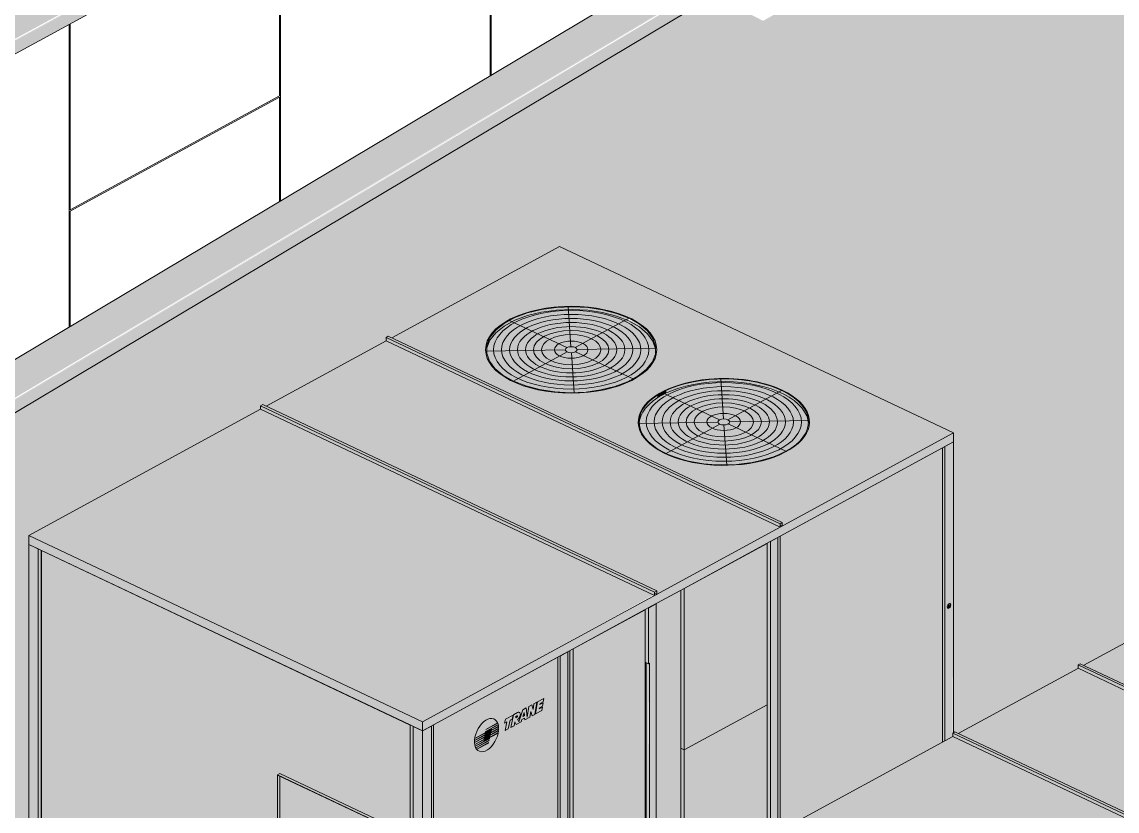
# Model space of a CAD drawing. Header units: inches. Extents: x 27328 to 120839, y -4075 to 4147.
# Drawn here: x 31546.5 to 31717.7, y 625.5 to 748.8 of the extents above; entities that cross this region are included whole.
import ezdxf

# ---------------------------------------------------------------- set-up
doc = ezdxf.new("R2010")
doc.units = ezdxf.units.IN
doc.header["$MEASUREMENT"] = 0
for name, color, linetype, lineweight in [('A-ROOF', 132, 'Continuous', 9), ('A-WALL-PATT', 111, 'Continuous', 9), ('G-IMPT', 8, 'Continuous', 9), ('M-EQPM', 50, 'Continuous', 9), ('S-BEAM', 12, 'Continuous', 9)]:
    doc.layers.add(name, color=color, linetype=linetype, lineweight=lineweight)

# ---------------------------------------------------------------- blocks, each defined once
blk = doc.blocks.new('Trane - Packaged Voyager Rooftop System 12_5-25 Ton Gas-Electric Packaged Unit TAG_YHD300_ 1008114931 - PL_AY4V000072-0a482d62-fa2d-4e4c-a01b-d2dd38fd3219_dwg_Trane-YHD300-691629-Axon - Looking North East')
at = {"layer": 'G-IMPT'}
h = blk.add_hatch(color=256, dxfattribs=at)
h.paths.add_polyline_path([(31609.17, 639.44), (31645.27, 659.26), (31583.85, 688.3), (31547.59, 668.57), (31578.94, 653.74)], flags=0)
h.paths.add_polyline_path([(31645.43, 659.18), (31665.04, 669.85), (31603.46, 698.97), (31584.73, 688.78), (31645.77, 659.9), (31645.43, 659.72)], flags=0)
h.paths.add_polyline_path([(31665.04, 669.85), (31692.14, 684.6), (31630.56, 713.72), (31604.33, 699.44), (31665.38, 670.57), (31665.04, 670.39)], flags=0)
h.paths.add_polyline_path([(31655.67, 679.6), (31651.93, 679.96), (31648.55, 680.84), (31645.8, 682.18), (31644.44, 683.27), (31643.51, 684.47), (31643.05, 685.73), (31643.07, 687.02), (31643.58, 688.29), (31644.56, 689.48), (31645.96, 690.55), (31648.17, 691.64), (31651.49, 692.59), (31655.2, 693.02), (31658.99, 692.89), (31662.56, 692.22), (31665.61, 691.07), (31667.23, 690.08), (31668.44, 688.94), (31669.21, 687.72), (31669.5, 686.44), (31669.3, 685.15), (31668.62, 683.91), (31667.49, 682.75), (31665.38, 681.45), (31664.04, 680.88), (31660.67, 679.98), (31656.94, 679.6)], flags=0)
h.paths.add_polyline_path([(31632.24, 690.88), (31629.81, 691.01), (31627.46, 691.36), (31625.29, 691.93), (31623.35, 692.68), (31621.72, 693.61), (31620.46, 694.67), (31619.6, 695.83), (31619.18, 697.06), (31619.21, 698.3), (31619.83, 699.7), (31620.59, 700.66), (31621.9, 701.71), (31623.57, 702.62), (31625.54, 703.36), (31627.74, 703.9), (31630.1, 704.22), (31632.53, 704.32), (31634.97, 704.19), (31637.31, 703.84), (31639.49, 703.28), (31641.42, 702.52), (31643.05, 701.59), (31644.4, 700.42), (31645.27, 699.07), (31645.59, 698.15), (31645.57, 696.91), (31645.09, 695.69), (31644.18, 694.54), (31642.87, 693.49), (31641.2, 692.58), (31639.24, 691.85), (31637.03, 691.31), (31634.68, 690.98)], flags=0)
for points in [[(31619.21, 697.87), (31620.02, 699.51), (31620.82, 700.42), (31622.69, 701.71), (31624.72, 702.62), (31625.98, 703.03), (31627.74, 703.47), (31631.32, 703.84), (31634.44, 703.79), (31634.97, 703.76), (31637.83, 703.28), (31640.87, 702.3), (31641.42, 702.3), (31641.42, 702.52), (31639.2, 703.35), (31636.98, 703.89), (31634.44, 704.22), (31630.56, 704.24), (31628.04, 703.94), (31627.31, 703.79), (31624.05, 702.8), (31622.78, 702.19), (31621.21, 701.16), (31620.15, 700.1), (31619.41, 698.81), (31619.21, 698.3)], [(31632.24, 690.88), (31635.61, 691.11), (31637.25, 691.36), (31640.46, 692.3), (31642.25, 693.15), (31643.05, 693.63), (31644.76, 695.28), (31645.27, 696.16), (31645.57, 696.91), (31645.42, 698.22), (31644.75, 699.51), (31643.8, 700.53), (31642.29, 701.59), (31640.32, 702.52), (31637.83, 703.28), (31637.31, 703.41), (31633.48, 703.84), (31630.56, 703.81), (31630.1, 703.79), (31625.98, 703.03), (31624.72, 702.62), (31622.69, 701.71), (31621.13, 700.66), (31620.02, 699.51), (31619.41, 698.38), (31619.21, 697.87), (31619.38, 696.49), (31619.68, 695.72), (31620.89, 694.31), (31621.72, 693.61), (31623.35, 692.68), (31626.46, 691.62), (31629.26, 691.09), (31630.56, 690.97)], [(31645.17, 698.94), (31645.07, 699.51), (31644.31, 700.53), (31643.05, 701.59), (31641.57, 702.19), (31644.31, 700.1), (31645.09, 699.05)], [(31665.04, 670.39), (31665.38, 670.57), (31603.8, 699.7), (31603.46, 699.51), (31650.71, 677.16)], [(31665.04, 669.85), (31665.04, 670.39), (31603.46, 699.51), (31603.46, 698.97), (31664.49, 670.11)], [(31655.67, 679.6), (31659.45, 679.79), (31662.98, 680.52), (31665.94, 681.73), (31668, 683.22), (31668.88, 684.31), (31669.3, 685.15), (31669.41, 686.38), (31668.88, 687.81), (31667.89, 689.03), (31666.39, 690.16), (31664.67, 691.07), (31661.26, 692.07), (31658.22, 692.5), (31655.2, 692.58), (31651.49, 692.16), (31648.17, 691.21), (31645.93, 690.03), (31644.43, 688.89), (31643.22, 687.07), (31643.07, 686.38), (31643.22, 685.09), (31643.92, 683.85), (31645.27, 682.56), (31646.71, 681.65), (31649.32, 680.59), (31651.93, 679.96), (31655.61, 679.6)], [(31645.96, 690.12), (31647.2, 690.9), (31647.11, 691.18), (31645.96, 690.55)], [(31645.43, 659.72), (31645.77, 659.9), (31584.2, 689.03), (31583.85, 688.84), (31645.27, 659.79)], [(31645.43, 659.18), (31645.27, 659.79), (31583.85, 688.84), (31583.85, 688.3), (31645.27, 659.26)], [(31609.17, 638.04), (31692.14, 683.2), (31692.14, 684.6), (31609.17, 639.44), (31609.17, 638.96)], [(31665.06, 622.46), (31690.46, 636.28), (31690.46, 682.26), (31665.06, 668.44), (31665.06, 630.28)], [(31690.46, 636.28), (31690.78, 636.46), (31690.78, 682.46), (31690.46, 682.22), (31690.46, 640.76)], [(31609.17, 638.04), (31609.17, 639.44), (31547.59, 668.57), (31547.59, 667.17), (31608.88, 638.18)], [(31663.53, 621.63), (31664.72, 622.27), (31664.72, 668.25), (31663.53, 667.6), (31663.53, 630.28)], [(31664.72, 622.27), (31665.06, 622.46), (31665.04, 668.45), (31664.72, 668.25), (31664.72, 628.29)], [(31549.05, 615.2), (31549.05, 666.47), (31547.59, 667.17), (31547.59, 615.89)], [(31549.05, 615.2), (31549.56, 615.48), (31549.5, 666.26), (31549.05, 666.47), (31549.05, 615.89)], [(31650.06, 635.07), (31663.02, 642.12), (31663.02, 667.32), (31650.06, 660.27), (31650.06, 640.76)], [(31663.02, 621.35), (31663.53, 621.63), (31663.45, 667.58), (31663.02, 667.32), (31663.02, 628.25)], [(31650.06, 635.07), (31650.04, 660.28), (31649.51, 660), (31649.51, 635.33)], [(31644.65, 605.41), (31645.67, 605.96), (31645.67, 657.88), (31644.48, 657.23), (31644.65, 606.92)], [(31691.29, 657.19), (31691.56, 657.34), (31691.54, 657.94), (31691.27, 657.69), (31691.28, 657.21)], [(31632.71, 598.91), (31643.97, 605.03), (31643.97, 656.96), (31632.71, 650.83), (31632.71, 606.55)], [(31644.48, 648.51), (31644.4, 657.22), (31643.97, 656.96), (31643.97, 648.75), (31644.45, 648.52)], [(31632.71, 598.91), (31632.69, 650.84), (31632.17, 650.56), (31632.17, 599.82), (31632.69, 599.57)], [(31610.89, 587.04), (31630.33, 597.61), (31630.33, 649.53), (31610.89, 638.96), (31610.89, 607.39)], [(31630.67, 597.8), (31630.65, 649.73), (31630.33, 649.53), (31630.33, 598.61), (31630.65, 598.46)], [(31630.67, 597.8), (31631.86, 598.45), (31631.86, 650.37), (31630.67, 649.72), (31630.67, 603.08)], [(31644.65, 605.41), (31644.48, 648.51), (31644.1, 648.51), (31644.1, 606.31), (31644.62, 606.06)], [(31650.06, 613.2), (31655.77, 616.48), (31655.77, 617.4), (31663.02, 621.35), (31663.02, 642.12), (31650.06, 635.07), (31650.06, 614.89)], [(31607.22, 638.94), (31607.24, 638.95), (31606.16, 639.44)], [(31607.22, 587.02), (31607.24, 587.68), (31607.7, 587.93), (31607.7, 638.73), (31607.22, 638.94), (31607.22, 587.65)], [(31609.17, 586.77), (31609.17, 638.04), (31607.7, 638.73), (31607.7, 587.46)], [(31609.17, 586.77), (31610.53, 587.51), (31610.53, 638.78), (31609.17, 638.04), (31609.17, 607.39)], [(31610.89, 587.04), (31610.87, 638.97), (31610.53, 638.78), (31610.53, 587.86), (31610.87, 587.65)], [(31650.06, 613.2), (31650.04, 635.08), (31649.51, 635.33), (31649.51, 613.46), (31650.04, 613.21)], [(31604.4, 622.68), (31604.76, 622.88), (31586.84, 631.35), (31586.48, 631.16)], [(31586.5, 620.91), (31586.84, 621.1), (31586.84, 630.96), (31586.5, 631.12), (31586.5, 621.1)], [(31604.37, 612.81), (31604.34, 622.68), (31586.84, 630.96), (31586.84, 621.1), (31604.08, 612.95)]]:
    blk.add_hatch(color=256, dxfattribs=at).paths.add_polyline_path(points, flags=0)
h = blk.add_hatch(color=256, dxfattribs=at)
h.paths.add_polyline_path([(31643.06, 685.71), (31643.27, 687.23), (31644.08, 688.46), (31644.01, 688.46), (31643.92, 688.76), (31643.18, 687.36), (31643, 686.36), (31643.05, 685.73)], flags=0)
h.paths.add_polyline_path([(31669.48, 686.09), (31669.35, 687.28), (31668.76, 688.51), (31668.44, 688.94), (31668.44, 688.51), (31669.3, 686.88), (31669.46, 686.17)], flags=0)
h.paths.add_polyline_path([(31645.58, 697.74), (31645.57, 698.23), (31645.57, 697.79)], flags=0)
h = blk.add_hatch(color=256, dxfattribs=at)
h.paths.add_polyline_path([(31644.01, 688.46), (31645.27, 689.64), (31645.96, 690.12), (31645.96, 690.55), (31644.15, 689.05), (31644.01, 688.89)], flags=0)
h.paths.add_polyline_path([(31668.44, 688.51), (31668.44, 688.94), (31667.1, 690.16), (31665.04, 691.34), (31662.81, 692.15), (31660.22, 692.73), (31656.47, 693.04), (31652.69, 692.79), (31649.21, 692.01), (31647.2, 691.2), (31647.2, 690.79), (31649.43, 691.64), (31652.69, 692.36), (31656.47, 692.61), (31660.22, 692.3), (31663.65, 691.46), (31666.47, 690.16), (31668.11, 688.87)], flags=0)
h = blk.add_hatch(color=256, dxfattribs=at)
h.paths.add_polyline_path([(31690.78, 636.46), (31692.03, 637.14), (31692.14, 683.2), (31690.78, 682.46), (31690.78, 640.76)], flags=0)
h.paths.add_polyline_path([(31691.31, 657.16), (31691.16, 657.4), (31691.31, 657.81), (31691.61, 657.97), (31691.76, 657.73), (31691.61, 657.32)], flags=0)
h = blk.add_hatch(color=256, dxfattribs=at)
h.paths.add_polyline_path([(31607.22, 587.02), (31607.22, 638.94), (31549.57, 666.2), (31549.57, 614.28), (31578.94, 600.39)], flags=0)
h.paths.add_polyline_path([(31604.4, 612.42), (31586.48, 620.91), (31586.5, 631.17), (31586.94, 631.31), (31604.76, 622.88), (31604.71, 612.59), (31604.47, 612.46)], flags=0)
h = blk.add_hatch(color=256, dxfattribs=at)
h.paths.add_polyline_path([(31631.86, 599.68), (31632.17, 599.84), (31632.17, 650.56), (31631.86, 650.37), (31631.86, 599.96)], flags=0)
h.paths.add_polyline_path([(31643.97, 606.26), (31644.1, 606.34), (31643.97, 606.37)], flags=0)
h.paths.add_polyline_path([(31645.67, 607.19), (31649.51, 609.28), (31649.51, 660), (31645.67, 657.88), (31645.67, 607.39)], flags=0)
h.paths.add_polyline_path([(31650.04, 609.57), (31650.06, 609.58), (31650.06, 613.2)], flags=0)
h = blk.add_hatch(color=256, dxfattribs=at)
h.paths.add_polyline_path([(31604.4, 612.42), (31604.4, 622.68), (31586.48, 631.16), (31586.48, 620.9)], flags=0)
h.paths.add_polyline_path([(31604.37, 612.46), (31586.5, 620.91), (31586.5, 631.12), (31604.37, 622.67)], flags=0)
for p, q in [((31604.33, 699.44), (31630.56, 713.72)), ((31630.56, 713.72), (31692.14, 684.6)), ((31631.92, 704.38), (31632.35, 698.07)), ((31631.71, 697.92), (31622.6, 702.23)), ((31641.51, 702.56), (31633.02, 697.94)), ((31584.73, 688.78), (31603.46, 698.97)), ((31603.46, 699.51), (31603.8, 699.7)), ((31603.46, 698.97), (31603.46, 699.51)), ((31603.46, 699.51), (31665.04, 670.39)), ((31665.04, 669.85), (31603.46, 698.97)), ((31603.8, 699.7), (31665.38, 670.57)), ((31631.46, 697.58), (31619.02, 697.36)), ((31642.17, 692.97), (31633.06, 697.28)), ((31645.75, 697.84), (31633.31, 697.62)), ((31655.78, 693.1), (31656.22, 686.78)), ((31647.2, 691.23), (31645.96, 690.55)), ((31645.96, 690.12), (31647.2, 690.79)), ((31645.96, 690.55), (31645.96, 690.12)), ((31655.57, 686.63), (31646.47, 690.94)), ((31647.2, 690.79), (31647.2, 691.23)), ((31665.37, 691.28), (31656.88, 686.66)), ((31547.59, 668.57), (31583.85, 688.3)), ((31584.2, 689.03), (31583.85, 688.84)), ((31645.43, 659.72), (31583.85, 688.84)), ((31583.85, 688.84), (31583.85, 688.3)), ((31645.43, 659.18), (31583.85, 688.3)), ((31645.77, 659.9), (31584.2, 689.03)), ((31669.62, 686.55), (31657.17, 686.33)), ((31655.33, 686.3), (31642.88, 686.08)), ((31666.03, 681.69), (31656.93, 685.99)), ((31609.17, 639.44), (31692.14, 684.6)), ((31692.14, 683.2), (31665.04, 668.45)), ((31692.14, 683.2), (31690.78, 682.46)), ((31692.14, 684.6), (31692.14, 683.2)), ((31692.14, 683.2), (31692.14, 637.74)), ((31665.06, 668.44), (31690.46, 682.26)), ((31690.46, 636.28), (31690.46, 682.26)), ((31690.78, 682.46), (31690.78, 636.46)), ((31665.04, 670.39), (31665.38, 670.57)), ((31665.04, 669.85), (31665.04, 670.39)), ((31665.04, 670.19), (31665.38, 670.03)), ((31665.38, 670.03), (31665.04, 669.85)), ((31665.38, 670.57), (31665.38, 670.03)), ((31547.59, 667.17), (31547.59, 668.57)), ((31609.17, 639.44), (31547.59, 668.57)), ((31665.04, 668.45), (31663.5, 667.61)), ((31663.53, 667.6), (31664.72, 668.25)), ((31664.72, 622.27), (31664.72, 668.25)), ((31665.06, 622.46), (31665.06, 668.44)), ((31547.59, 667.17), (31607.24, 638.95)), ((31549.05, 666.47), (31547.59, 667.17)), ((31547.59, 667.17), (31547.59, 615.89)), ((31549.05, 666.47), (31549.05, 615.2)), ((31549.56, 666.23), (31549.56, 615.48)), ((31549.57, 666.2), (31607.22, 638.94)), ((31549.57, 614.28), (31549.57, 666.2)), ((31663.5, 667.61), (31650.04, 660.28)), ((31650.06, 660.27), (31663.02, 667.32)), ((31663.02, 642.12), (31663.02, 667.32)), ((31663.53, 621.63), (31663.53, 667.6)), ((31650.04, 660.28), (31644.45, 657.24)), ((31645.77, 659.9), (31645.43, 659.72)), ((31645.43, 659.72), (31645.43, 659.18)), ((31645.43, 659.53), (31645.77, 659.36)), ((31645.43, 659.18), (31645.77, 659.36)), ((31645.77, 659.36), (31645.77, 659.9)), ((31649.51, 660), (31649.51, 635.33)), ((31650.06, 660.27), (31650.06, 635.07)), ((31644.48, 657.23), (31645.67, 657.88)), ((31645.67, 605.96), (31645.67, 657.88)), ((31691.61, 657.98), (31691.71, 657.75)), ((31644.45, 657.24), (31632.69, 650.84)), ((31632.71, 650.83), (31643.97, 656.96)), ((31643.97, 605.03), (31643.97, 656.96)), ((31644.48, 648.51), (31644.48, 657.23)), ((31632.69, 650.84), (31630.65, 649.73)), ((31632.71, 598.91), (31632.71, 650.83)), ((31630.65, 649.73), (31610.87, 638.97)), ((31610.89, 638.96), (31630.33, 649.53)), ((31630.33, 597.61), (31630.33, 649.53)), ((31630.67, 649.72), (31631.86, 650.37)), ((31630.67, 597.8), (31630.67, 649.72)), ((31631.86, 598.45), (31631.86, 650.37)), ((31632.17, 599.82), (31632.17, 650.56)), ((31644.48, 648.51), (31643.97, 648.75)), ((31644.1, 606.31), (31644.1, 648.69)), ((31644.65, 648.6), (31644.48, 648.51)), ((31644.65, 605.41), (31644.65, 648.6)), ((31663.02, 642.12), (31650.06, 635.07)), ((31663.02, 642.12), (31650.06, 635.07)), ((31663.02, 621.35), (31663.02, 642.12)), ((31607.22, 638.94), (31607.22, 587.02)), ((31607.24, 638.95), (31609.17, 638.04)), ((31609.17, 638.04), (31607.7, 638.73)), ((31607.7, 638.73), (31607.7, 587.46)), ((31609.17, 638.04), (31609.17, 639.44)), ((31610.87, 638.97), (31609.17, 638.04)), ((31610.53, 638.78), (31609.17, 638.04)), ((31610.53, 638.78), (31610.53, 587.51)), ((31610.89, 587.04), (31610.89, 638.96)), ((31609.17, 638.04), (31609.17, 586.77)), ((31649.51, 635.33), (31650.06, 635.07)), ((31649.51, 635.33), (31649.51, 613.46)), ((31650.06, 635.07), (31649.51, 635.33)), ((31650.06, 635.07), (31650.06, 613.2)), ((31586.84, 631.35), (31586.48, 631.16)), ((31586.48, 631.16), (31604.4, 622.68)), ((31586.48, 620.9), (31586.48, 631.16)), ((31604.37, 622.67), (31586.5, 631.12)), ((31586.5, 631.12), (31586.5, 620.91)), ((31604.76, 622.88), (31586.84, 631.35)), ((31586.84, 630.99), (31586.84, 621.1))]:
    blk.add_line(p, q, dxfattribs=at)
for points in [[(31641.42, 702.52, 0), (31639.49, 703.28, 0), (31637.31, 703.84, 0), (31634.97, 704.19, 0), (31632.53, 704.32, 0), (31630.1, 704.22, 0), (31627.74, 703.9, 0), (31625.54, 703.36, 0), (31623.57, 702.62, 0), (31621.9, 701.71, 0), (31620.59, 700.66, 0), (31619.68, 699.51, 0), (31619.21, 698.3, 0), (31619.18, 697.06, 0), (31619.6, 695.83, 0), (31620.46, 694.67, 0), (31621.72, 693.61, 0), (31623.35, 692.68, 0)], [(31619.21, 697.87, 0), (31619.68, 699.08, 0), (31620.59, 700.23, 0), (31621.9, 701.28, 0), (31623.57, 702.19, 0), (31625.54, 702.92, 0), (31627.74, 703.47, 0), (31630.1, 703.79, 0), (31632.53, 703.89, 0), (31634.97, 703.76, 0), (31637.31, 703.41, 0), (31639.49, 702.85, 0), (31641.42, 702.09, 0)], [(31623.35, 692.68, 0), (31625.29, 691.93, 0), (31627.46, 691.36, 0), (31629.81, 691.01, 0), (31632.24, 690.88, 0), (31634.68, 690.98, 0), (31637.03, 691.31, 0), (31639.24, 691.85, 0), (31641.2, 692.58, 0), (31642.87, 693.49, 0), (31644.18, 694.54, 0), (31645.09, 695.69, 0), (31645.57, 696.91, 0), (31645.59, 698.15, 0), (31645.17, 699.37, 0), (31644.31, 700.53, 0), (31643.05, 701.59, 0), (31641.42, 702.52, 0)], [(31641.42, 702.09, 0), (31643.05, 701.16, 0), (31644.31, 700.1, 0), (31645.17, 698.94, 0), (31645.59, 697.74, 0)], [(31631.76, 697.26, 0), (31623.27, 692.64, 0), (31631.76, 697.26, 0)], [(31632.42, 697.13, 0), (31632.85, 690.82, 0), (31632.42, 697.13, 0)], [(31645.96, 690.55, 0), (31645.21, 690.03, 0), (31644.56, 689.48, 0), (31644.01, 688.89, 0), (31643.58, 688.29, 0), (31643.27, 687.66, 0), (31643.07, 687.02, 0), (31643, 686.38, 0), (31643.05, 685.73, 0), (31643.22, 685.09, 0), (31643.51, 684.47, 0), (31643.92, 683.85, 0), (31644.44, 683.27, 0), (31645.07, 682.71, 0), (31645.8, 682.18, 0), (31646.63, 681.69, 0), (31647.55, 681.24, 0), (31648.55, 680.84, 0), (31649.62, 680.49, 0), (31650.75, 680.2, 0), (31651.93, 679.96, 0), (31653.15, 679.78, 0), (31654.4, 679.66, 0), (31655.67, 679.6, 0), (31656.94, 679.6, 0), (31658.21, 679.67, 0), (31659.45, 679.79, 0), (31660.67, 679.98, 0), (31661.85, 680.22, 0), (31662.98, 680.52, 0), (31664.04, 680.88, 0), (31665.03, 681.28, 0), (31665.94, 681.73, 0), (31666.76, 682.22, 0), (31667.49, 682.75, 0), (31668.11, 683.32, 0), (31668.62, 683.91, 0), (31669.02, 684.52, 0), (31669.3, 685.15, 0), (31669.46, 685.79, 0), (31669.5, 686.44, 0), (31669.41, 687.08, 0), (31669.21, 687.72, 0), (31668.88, 688.34, 0), (31668.44, 688.94, 0), (31667.89, 689.53, 0), (31667.23, 690.08, 0), (31666.47, 690.59, 0), (31665.61, 691.07, 0), (31664.67, 691.5, 0), (31663.65, 691.89, 0), (31662.56, 692.22, 0), (31661.42, 692.5, 0), (31660.22, 692.73, 0), (31658.99, 692.89, 0), (31657.74, 692.99, 0), (31656.47, 693.04, 0), (31655.2, 693.02, 0), (31653.94, 692.93, 0), (31652.69, 692.79, 0), (31651.49, 692.59, 0), (31650.32, 692.33, 0), (31649.21, 692.01, 0), (31648.17, 691.64, 0), (31647.2, 691.23, 0)], [(31669.49, 686.14, 0), (31669.41, 686.65, 0), (31669.21, 687.28, 0), (31668.88, 687.91, 0), (31668.44, 688.51, 0), (31667.89, 689.1, 0), (31667.23, 689.65, 0), (31666.47, 690.16, 0), (31665.61, 690.64, 0), (31664.67, 691.07, 0), (31663.65, 691.46, 0), (31662.56, 691.79, 0), (31661.42, 692.07, 0), (31660.22, 692.3, 0), (31658.99, 692.46, 0), (31657.74, 692.56, 0), (31656.47, 692.61, 0), (31655.2, 692.58, 0), (31653.94, 692.5, 0), (31652.69, 692.36, 0), (31651.49, 692.16, 0), (31650.32, 691.9, 0), (31649.21, 691.58, 0), (31648.17, 691.21, 0), (31647.2, 690.79, 0)], [(31645.96, 690.12, 0), (31645.21, 689.6, 0), (31644.56, 689.05, 0), (31644.01, 688.46, 0), (31643.58, 687.85, 0), (31643.27, 687.23, 0), (31643.07, 686.59, 0), (31643.01, 686.12, 0)], [(31655.62, 685.97, 0), (31647.13, 681.35, 0), (31655.62, 685.97, 0)], [(31656.28, 685.85, 0), (31656.72, 679.53, 0), (31656.28, 685.85, 0)], [(31691.16, 657.4, 0), (31691.31, 657.81, 0), (31691.61, 657.97, 0), (31691.76, 657.73, 0)], [(31691.16, 657.4, 0), (31691.31, 657.16, 0), (31691.61, 657.32, 0), (31691.76, 657.73, 0)], [(31691.71, 657.75, 0), (31691.56, 657.34, 0), (31691.29, 657.18, 0)]]:
    blk.add_polyline3d(points, dxfattribs=at)
for centre, major_axis in [((31632.39, 697.6), (13.38, 0)), ((31632.39, 697.6), (12.13, 0)), ((31632.39, 697.6), (10.88, 0)), ((31632.39, 697.6), (9.63, 0)), ((31632.39, 697.6), (8.38, 0)), ((31632.39, 697.6), (7.13, 0)), ((31632.39, 697.6), (5.88, 0)), ((31632.39, 697.6), (4.63, 0)), ((31632.39, 697.6), (2.63, 0)), ((31632.39, 697.6), (0.925, 0)), ((31656.25, 686.31), (12.13, 0)), ((31656.25, 686.31), (10.88, 0)), ((31656.25, 686.31), (9.63, 0)), ((31656.25, 686.31), (8.38, 0)), ((31656.25, 686.31), (7.13, 0)), ((31656.25, 686.31), (5.88, 0)), ((31656.25, 686.31), (4.63, 0)), ((31656.25, 686.31), (2.63, 0)), ((31656.25, 686.31), (0.925, 0))]:
    blk.add_ellipse(centre, major_axis=major_axis, ratio=0.507323, dxfattribs=at)
for start_param, end_param in [(1.74511, 7.103637), (0.820452, 1.744121)]:
    blk.add_ellipse((31656.25, 686.31), major_axis=(13.38, 0), ratio=0.507323, start_param=start_param, end_param=end_param, dxfattribs=at)
blk = doc.blocks.new('Trane - Packaged Voyager Rooftop System 12_5-25 Ton Gas-Electric Packaged Unit TAG_YHD300_ 1008114931 - PL_AY4V000072-0a482d62-fa2d-4e4c-a01b-d2dd38fd3219_dwg_TRANEBIMLOGO-691630-Axon - Looking North East')
at = {"layer": 'G-IMPT'}
for points in [[(31626.43, 641.38, 0), (31626.24, 642.1, 0), (31625.79, 641.86, 0), (31625.53, 640.17, 0), (31625.38, 641.64, 0), (31624.81, 641.32, 0), (31624.22, 639.43, 0), (31624.02, 639.85, 0)], [(31626.08, 641.03, 0), (31626.28, 640.37, 0), (31626.73, 640.61, 0), (31627.02, 642.53, 0), (31626.57, 642.28, 0), (31626.43, 641.38, 0)], [(31627.52, 642.31, 0), (31628.01, 642.57, 0), (31628.1, 643.11, 0), (31627.11, 642.58, 0), (31626.83, 640.67, 0), (31627.81, 641.2, 0), (31627.89, 641.74, 0), (31627.4, 641.47, 0), (31627.42, 641.63, 0), (31627.91, 641.9, 0), (31627.99, 642.42, 0), (31627.5, 642.15, 0), (31627.52, 642.31, 0)], [(31623.3, 640.5, 0), (31622.11, 639.86, 0), (31621.98, 639.22, 0), (31622.35, 639.42, 0), (31622.07, 638.08, 0), (31622.56, 638.34, 0), (31622.84, 639.68, 0), (31623.17, 639.86, 0), (31623.3, 640.5, 0)], [(31623.99, 640.88, 0), (31623.37, 640.54, 0), (31622.98, 638.57, 0), (31623.47, 638.84, 0), (31623.59, 639.46, 0), (31623.8, 639.02, 0), (31624.57, 639.44, 0), (31624.69, 639.81, 0), (31625.11, 640.04, 0), (31625.15, 639.75, 0), (31625.95, 640.19, 0), (31626.08, 641.03, 0)], [(31623.91, 640.17, 0), (31623.72, 640.07, 0), (31623.76, 640.3, 0), (31623.91, 640.38, 0)], [(31624.83, 640.28, 0), (31625.02, 640.9, 0), (31625.08, 640.42, 0), (31624.83, 640.28, 0)], [(31621.04, 638.66, 0), (31618.9, 637.54, 0), (31621.03, 638.75, 0)], [(31621, 638.95, 0), (31618.97, 637.89, 0), (31620.98, 639.03, 0)], [(31620.92, 639.21, 0), (31619.05, 638.24, 0), (31620.89, 639.28, 0)], [(31619.84, 637.84, 0), (31617.28, 636.51, 0), (31619.87, 637.97, 0), (31619.84, 637.84, 0)], [(31619.77, 637.49, 0), (31617.28, 636.2, 0), (31619.79, 637.62, 0), (31619.77, 637.49, 0)], [(31619.92, 638.19, 0), (31617.32, 636.83, 0), (31619.94, 638.32, 0), (31619.92, 638.19, 0)], [(31619.69, 637.14, 0), (31617.32, 635.9, 0), (31619.72, 637.26, 0), (31619.69, 637.14, 0)], [(31619.62, 636.8, 0), (31617.38, 635.63, 0), (31619.64, 636.91, 0), (31619.62, 636.8, 0)], [(31620.98, 637.69, 0), (31618.67, 636.49, 0), (31621, 637.8, 0)], [(31621.03, 638.03, 0), (31618.75, 636.84, 0), (31621.04, 638.14, 0)], [(31621.05, 638.35, 0), (31618.82, 637.19, 0), (31621.05, 638.45, 0)], [(31619.54, 636.45, 0), (31617.49, 635.38, 0), (31619.57, 636.55, 0), (31619.54, 636.45, 0)], [(31619.47, 636.1, 0), (31617.64, 635.15, 0), (31619.49, 636.2, 0), (31619.47, 636.1, 0)]]:
    blk.add_polyline3d(points, dxfattribs=at)
for centre, major_axis, start_param, end_param in [((31623.91, 640.28), (0.051, 0.108), 3.814298, 6.965874), ((31624.03, 640.38), (0.259, 0.549), 3.810396, 7.054034), ((31619.16, 637.37), (1.19, 2.51), 5.806344, 11.388729), ((31619.16, 637.37), (1.19, 2.51), 5.671742, 5.76929), ((31619.16, 637.37), (1.19, 2.51), 5.540052, 5.633257), ((31619.16, 637.37), (1.19, 2.51), 5.410644, 5.50026), ((31619.16, 637.37), (1.19, 2.51), 5.149764, 5.23871), ((31619.16, 637.37), (1.19, 2.51), 5.281293, 5.369512)]:
    blk.add_ellipse(centre, major_axis=major_axis, ratio=0.587623, start_param=start_param, end_param=end_param, dxfattribs=at)
blk = doc.blocks.new('Trane - Packaged Voyager Rooftop System 12_5-25 Ton Gas-Electric Packaged Unit TAG_YHD300_ 1008114931 - PL_AY4V000072-0a482d62-fa2d-4e4c-a01b-d2dd38fd3219_dwg-691626-Axon - Looking North East')
for name in ['Trane - Packaged Voyager Rooftop System 12_5-25 Ton Gas-Electric Packaged Unit TAG_YHD300_ 1008114931 - PL_AY4V000072-0a482d62-fa2d-4e4c-a01b-d2dd38fd3219_dwg_Trane-YHD300-691629-Axon - Looking North East', 'Trane - Packaged Voyager Rooftop System 12_5-25 Ton Gas-Electric Packaged Unit TAG_YHD300_ 1008114931 - PL_AY4V000072-0a482d62-fa2d-4e4c-a01b-d2dd38fd3219_dwg_TRANEBIMLOGO-691630-Axon - Looking North East']:
    blk.add_blockref(name, (0, 0))
blk = doc.blocks.new('Trane - Packaged Voyager Rooftop System 12_5-25 Ton Gas-Electric Packaged Unit TAG_YHD300_ 1008114931 - YHD300-691637-Axon - Looking North East')
blk.add_blockref('Trane - Packaged Voyager Rooftop System 12_5-25 Ton Gas-Electric Packaged Unit TAG_YHD300_ 1008114931 - PL_AY4V000072-0a482d62-fa2d-4e4c-a01b-d2dd38fd3219_dwg-691626-Axon - Looking North East', (0, 0))
blk = doc.blocks.new('Trane - Packaged Voyager Rooftop System 12_5-25 Ton Gas-Electric Packaged Unit TAG_YHD300_ 1008114931 - PL_AY4V000072-0a482d62-fa2d-4e4c-a01b-d2dd38fd3219_dwg_Trane-YHD300-V13-Axon - Looking North East')
at = {"layer": 'G-IMPT'}
h = blk.add_hatch(color=256, dxfattribs=at)
h.paths.add_polyline_path([(31717.35, 588.28), (31753.61, 608.02), (31692.03, 637.14), (31655.77, 617.4), (31711.6, 590.99)], flags=0)
h.paths.add_polyline_path([(31753.61, 608.02), (31773.22, 618.68), (31711.6, 647.79), (31692.91, 637.61), (31753.96, 608.74), (31753.61, 608.55)], flags=0)
h.paths.add_polyline_path([(31773.22, 618.68), (31800.32, 633.43), (31738.74, 662.56), (31712.51, 648.28), (31773.56, 619.41), (31773.22, 619.22)], flags=0)
h.paths.add_polyline_path([(31763.85, 628.44), (31760.11, 628.8), (31756.73, 629.68), (31753.98, 631.02), (31752.62, 632.1), (31751.69, 633.3), (31751.23, 634.57), (31751.25, 635.86), (31751.76, 637.12), (31752.74, 638.31), (31754.14, 639.39), (31756.35, 640.48), (31759.67, 641.42), (31763.38, 641.85), (31767.17, 641.73), (31770.74, 641.06), (31773.79, 639.91), (31775.41, 638.91), (31776.62, 637.78), (31777.39, 636.55), (31777.68, 635.27), (31777.48, 633.99), (31776.8, 632.74), (31775.67, 631.59), (31773.56, 630.29), (31772.22, 629.71), (31768.85, 628.81), (31765.12, 628.44)], flags=0)
h.paths.add_polyline_path([(31740.42, 639.72), (31737.99, 639.84), (31735.64, 640.2), (31733.47, 640.76), (31731.53, 641.52), (31729.9, 642.45), (31728.64, 643.51), (31727.78, 644.67), (31727.36, 645.89), (31727.39, 647.13), (31728.01, 648.53), (31728.77, 649.5), (31730.08, 650.55), (31731.75, 651.46), (31733.72, 652.19), (31735.92, 652.73), (31738.28, 653.06), (31740.71, 653.16), (31744.77, 652.79), (31745.49, 652.68), (31747.67, 652.11), (31749.6, 651.35), (31751.23, 650.43), (31752.49, 649.37), (31753.35, 648.21), (31753.77, 646.98), (31753.75, 645.74), (31753.27, 644.53), (31752.36, 643.37), (31751.05, 642.33), (31749.38, 641.42), (31747.42, 640.68), (31744.77, 640.08), (31742.86, 639.82)], flags=0)
for points in [[(31773.22, 619.22), (31773.56, 619.41), (31711.98, 648.53), (31711.64, 648.35), (31749.06, 630.65)], [(31773.22, 618.68), (31773.22, 619.22), (31711.64, 648.35), (31711.64, 647.81), (31772.67, 618.94)], [(31753.61, 608.55), (31753.96, 608.74), (31692.38, 637.86), (31692.03, 637.68), (31744.77, 612.74)], [(31753.61, 608.02), (31753.61, 608.55), (31692.03, 637.68), (31692.03, 637.14), (31753.07, 608.27)]]:
    blk.add_hatch(color=256, dxfattribs=at).paths.add_polyline_path(points, flags=0)
for p, q in [((31712.51, 648.28), (31738.74, 662.56)), ((31692.91, 637.61), (31711.6, 647.79)), ((31711.64, 648.35), (31711.98, 648.53)), ((31711.64, 647.81), (31711.64, 648.35)), ((31711.64, 648.35), (31773.22, 619.22)), ((31773.22, 618.68), (31711.64, 647.81)), ((31711.98, 648.53), (31773.56, 619.41)), ((31655.77, 617.4), (31692.03, 637.14)), ((31692.38, 637.86), (31692.03, 637.68)), ((31753.61, 608.55), (31692.03, 637.68)), ((31692.03, 637.68), (31692.03, 637.14)), ((31753.61, 608.02), (31692.03, 637.14)), ((31753.96, 608.74), (31692.38, 637.86))]:
    blk.add_line(p, q, dxfattribs=at)
blk = doc.blocks.new('Trane - Packaged Voyager Rooftop System 12_5-25 Ton Gas-Electric Packaged Unit TAG_YHD300_ 1008114931 - PL_AY4V000072-0a482d62-fa2d-4e4c-a01b-d2dd38fd3219_dwg-V14-Axon - Looking North East')
blk.add_blockref('Trane - Packaged Voyager Rooftop System 12_5-25 Ton Gas-Electric Packaged Unit TAG_YHD300_ 1008114931 - PL_AY4V000072-0a482d62-fa2d-4e4c-a01b-d2dd38fd3219_dwg_Trane-YHD300-V13-Axon - Looking North East', (0, 0))
blk = doc.blocks.new('Trane - Packaged Voyager Rooftop System 12_5-25 Ton Gas-Electric Packaged Unit TAG_YHD300_ 1008114931 - YHD300-V15-Axon - Looking North East')
blk.add_blockref('Trane - Packaged Voyager Rooftop System 12_5-25 Ton Gas-Electric Packaged Unit TAG_YHD300_ 1008114931 - PL_AY4V000072-0a482d62-fa2d-4e4c-a01b-d2dd38fd3219_dwg-V14-Axon - Looking North East', (0, 0))
blk = doc.blocks.new('Girt_C - 8_D-815146-Axon - Looking North East')
at = {"layer": 'S-BEAM'}
blk.add_hatch(color=256, dxfattribs=at).paths.add_polyline_path([(31397.02, 667.64), (31399.08, 668.56), (31399.41, 668.54), (31401.21, 667.69), (31526.68, 735.97), (31526.89, 738.32), (31530.68, 740.18), (31531.01, 740.16), (31532.82, 739.31), (31658.29, 807.59), (31658.5, 809.94), (31662.29, 811.8), (31662.62, 811.78), (31664.42, 810.93), (31789.26, 878.87), (31783.68, 881.5), (31393.64, 669.24), (31395.29, 668.46)], flags=0)
h = blk.add_hatch(color=256, dxfattribs=at)
h.paths.add_polyline_path([(31401.51, 667.55), (31526.68, 735.88), (31526.49, 735.87), (31401.41, 667.6)], flags=0)
h.paths.add_polyline_path([(31533.11, 739.17), (31658.29, 807.53), (31658.1, 807.49), (31533.05, 739.2)], flags=0)
h.paths.add_polyline_path([(31664.72, 810.79), (31789.33, 878.81), (31789.26, 878.87), (31664.62, 810.83), (31664.69, 810.8)], flags=0)
h = blk.add_hatch(color=256, dxfattribs=at)
h.paths.add_polyline_path([(31403.25, 666.46), (31526.68, 733.63), (31526.68, 735.67), (31401.51, 667.55), (31403.25, 666.48)], flags=0)
h.paths.add_polyline_path([(31534.86, 738.08), (31658.29, 805.25), (31658.29, 807.29), (31533.11, 739.17), (31534.86, 738.1)], flags=0)
h.paths.add_polyline_path([(31666.46, 809.7), (31789.4, 876.6), (31789.4, 878.64), (31664.72, 810.79), (31666.46, 809.72)], flags=0)
blk.add_line((31534.86, 738.08), (31658.14, 805.17), dxfattribs=at)
blk = doc.blocks.new('Girt_C - 8_D-815152-Axon - Looking North East')
at = {"layer": 'S-BEAM'}
h = blk.add_hatch(color=256, dxfattribs=at)
h.paths.add_polyline_path([(31454.55, 635.84), (31526.68, 678.9), (31526.68, 684.86), (31448.97, 638.48)], flags=0)
h.paths.add_polyline_path([(31534.86, 683.77), (31658.29, 757.44), (31658.29, 763.41), (31534.86, 689.74)], flags=0)
h.paths.add_polyline_path([(31666.46, 762.32), (31755.89, 815.94), (31750.54, 818.47), (31666.46, 768.29)], flags=0)
h.paths.add_polyline_path([(31787.13, 834.35), (31789.18, 835.57), (31783.6, 838.2), (31781.55, 836.98), (31785.71, 835.02)], flags=0)
h = blk.add_hatch(color=256, dxfattribs=at)
h.paths.add_polyline_path([(31454.84, 635.71), (31526.68, 678.8), (31526.49, 678.78), (31454.76, 635.74)], flags=0)
h.paths.add_polyline_path([(31534.86, 683.47), (31658.29, 757.38), (31658.1, 757.33), (31534.86, 683.53)], flags=0)
h.paths.add_polyline_path([(31666.46, 762.01), (31756.2, 815.8), (31756.12, 815.83), (31666.46, 762.12), (31666.46, 762.05)], flags=0)
h.paths.add_polyline_path([(31787.42, 834.21), (31789.25, 835.51), (31789.18, 835.57), (31787.33, 834.25), (31787.42, 834.21)], flags=0)
h = blk.add_hatch(color=256, dxfattribs=at)
h.paths.add_polyline_path([(31456.75, 634.8), (31526.68, 676.54), (31526.68, 678.59), (31454.84, 635.71)], flags=0)
h.paths.add_polyline_path([(31534.86, 681.42), (31658.29, 755.09), (31658.29, 757.14), (31534.86, 683.47), (31534.86, 682.18)], flags=0)
h.paths.add_polyline_path([(31666.46, 759.97), (31758.31, 814.8), (31756.41, 815.7), (31666.46, 762.01)], flags=0)
h.paths.add_polyline_path([(31789.33, 833.31), (31789.39, 833.34), (31789.32, 835.34), (31787.42, 834.21), (31788.91, 833.5)], flags=0)
for p, q in [((31658.29, 763.47), (31534.83, 689.78)), ((31534.84, 681.41), (31658.14, 755))]:
    blk.add_line(p, q, dxfattribs=at)

msp = doc.modelspace()

# ---------------------------------------------------------------- hatches: boundary and pattern name
at = {"layer": 'A-ROOF'}
h = msp.add_hatch(color=256, dxfattribs=at)
h.paths.add_polyline_path([(31652.82, 403.84), (31709.25, 437.51), (31707.6, 438.29), (31707.6, 442.47), (31531.12, 525.85), (31530.95, 522.13), (31379.91, 593.57), (31380.08, 666.69), (31725.19, 854.5), (31725.55, 856.02), (31726.95, 860.55), (31728.77, 864.17), (31731.05, 867.56), (31732.41, 869.1), (31736.14, 872.91), (31738, 874.38), (31742.02, 877.15), (31748.13, 880.67), (31811.46, 915.14), (30983.48, 1306.73), (30983.48, 1329.97), (30834.5, 1400.43), (30289.51, 1075.15), (31496.41, 504.35), (31471.6, 489.54), (31645.27, 407.41)], flags=0)
h.paths.add_polyline_path([(31712.71, 513.75), (31712.92, 516.48), (31716.71, 518.34), (31718.01, 517.86), (31720.22, 516.81), (31844.32, 584.35), (31844.53, 588.1), (31848.32, 589.96), (31848.65, 589.94), (31851.83, 588.43), (31975.92, 655.97), (31976.13, 659.71), (31979.92, 661.58), (31980.25, 661.56), (31983.43, 660.05), (32107.53, 727.58), (32107.74, 731.33), (32111.53, 733.2), (32111.86, 733.18), (32115.04, 731.67), (32156.23, 754.09), (31897.59, 876.41), (31895.71, 875.29), (31845.04, 899.26), (31817.01, 884.01), (31817.01, 855.69), (31798.07, 844.38), (31797.91, 829.75), (31797.6, 829.4), (31866.92, 796.61), (31887.63, 807.88), (31888.34, 807.6), (31888.34, 838.27), (31908.22, 849.2), (31908.73, 850.49), (31909.68, 851.7), (31911.07, 852.81), (31912.83, 853.77), (31914.91, 854.55), (31917.23, 855.12), (31920.13, 855.57), (31929.36, 860.58), (31994.19, 829.92), (31994.19, 764.78), (31995.53, 764.13), (31995.53, 763.29), (31994.09, 762.5), (31994.09, 760.17), (31798.14, 653.53), (31733.41, 684.15), (31733.41, 686.51), (31731.93, 687.21), (31731.94, 723.15), (31834.3, 778.86), (31758.31, 814.8), (31666.46, 759.97), (31666.3, 751.2), (31662.43, 749.02), (31662.27, 749.06), (31658.29, 751.07), (31658.29, 755.09), (31534.86, 681.42), (31534.7, 672.65), (31530.82, 670.47), (31530.66, 670.52), (31526.68, 672.53), (31526.68, 676.54), (31456.75, 634.8), (31536.25, 597.2), (31536.46, 599.93), (31540.25, 601.8), (31540.58, 601.78), (31544.42, 599.72), (31544.42, 593.34), (31711.6, 514.27)], flags=0)
h.paths.add_polyline_path([(31717.35, 533.02), (31655.77, 562.14), (31655.77, 609.54), (31608.96, 584.28), (31547.59, 613.31), (31547.59, 668.57), (31583.85, 688.3), (31583.85, 688.84), (31584.2, 689.03), (31584.84, 688.84), (31603.46, 698.97), (31603.46, 699.51), (31603.8, 699.7), (31604.45, 699.51), (31630.57, 713.72), (31692.14, 684.52), (31692.14, 637.74), (31692.38, 637.86), (31693.02, 637.68), (31711.64, 647.81), (31711.64, 648.35), (31711.98, 648.53), (31712.63, 648.35), (31738.74, 662.56), (31800.32, 633.36), (31800.12, 578.06), (31717.53, 533.12)], flags=0)
h.paths.add_polyline_path([(31716.18, 534.66), (31716.24, 534.86), (31715.8, 535.6), (31715.33, 535.85), (31714.57, 536.04), (31714.49, 535.46), (31716.1, 534.7)], flags=0)
h.paths.add_polyline_path([(31718.41, 534.77), (31720.03, 535.9), (31719.93, 536.14), (31719.6, 536.13), (31718.51, 535.36), (31718.37, 534.87)], flags=0)
h.paths.add_polyline_path([(31734.91, 543.75), (31736.18, 544.44), (31736.1, 545.14), (31735.22, 544.66), (31735.08, 544.18), (31734.91, 544.08)], flags=0)
h.paths.add_polyline_path([(31734.65, 543.6), (31734.91, 543.75), (31734.69, 544.37), (31734.65, 544.35)], flags=0)
h.paths.add_polyline_path([(31658.62, 561.89), (31658.63, 562.25), (31658.55, 562.54), (31658.08, 562.14), (31658.55, 561.92)], flags=0)
h.paths.add_polyline_path([(31797.64, 577.88), (31798.01, 578.23), (31797.65, 578.17), (31797.6, 577.98)], flags=0)
h.paths.add_polyline_path([(31608, 585.83), (31608.06, 586.03), (31607.62, 586.77), (31607.15, 587.02), (31606.39, 587.21), (31606.31, 586.63), (31607.92, 585.86)], flags=0)
h.paths.add_polyline_path([(31610.23, 585.93), (31611.86, 587.04), (31611.76, 587.3), (31611.42, 587.3), (31610.33, 586.52), (31610.19, 586.03)], flags=0)
h.paths.add_polyline_path([(31626.47, 594.77), (31628, 595.6), (31627.92, 596.3), (31627.04, 595.82), (31626.9, 595.35), (31626.61, 595.24), (31626.47, 594.89)], flags=0)
h.paths.add_polyline_path([(31799.49, 606), (31799.83, 606.28), (31799.94, 606.57), (31799.75, 606.57), (31799.71, 606.16), (31799.48, 606.02)], flags=0)
h.paths.add_polyline_path([(31550.44, 613.05), (31550.45, 613.41), (31550.37, 613.7), (31549.9, 613.31), (31550.37, 613.09)], flags=0)
h.paths.add_polyline_path([(31691.31, 657.16), (31691.61, 657.32), (31691.76, 657.73), (31691.56, 657.73), (31691.53, 657.32), (31691.3, 657.18)], flags=0)
h.paths.add_polyline_path([(31789.89, 833.04), (31789.89, 839.5), (31785.9, 837.12), (31789.32, 835.34), (31789.39, 833.28), (31789.66, 833.15)], flags=0)
h.paths.add_polyline_path([(30833.5, 1386.05), (30827.67, 1388.81), (30827.67, 1389.16), (30827.97, 1389.32), (30831.29, 1387.99), (30831.46, 1388.36), (30836.71, 1390.97), (30837.42, 1390.97), (30836.48, 1391.44), (30836.52, 1391.18), (30836.31, 1391.5), (30834.01, 1392.61), (30834.31, 1392.77), (30840.13, 1390.01), (30839.8, 1389.85), (30837.14, 1391), (30836.56, 1390.88), (30831.49, 1387.65), (30833.79, 1386.4), (30833.78, 1386.22)], flags=0)
at = {"layer": 'A-WALL-PATT'}
h = msp.add_hatch(dxfattribs=at)
h.set_pattern_fill('FP_16', color=256, style=0, pattern_type=2)
h.set_pattern_definition([(28.555, (31389.47, 588.24), (-131.605, 94.7), [37.264, -112.567]), (90, (31389.47, 588.24), (-131.605, -71.62), [82.944, -83.375]), (208.555, (31422.2, 689), (-131.605, 94.7), [37.264, -112.567]), (90, (31422.2, 606.05), (-131.605, -71.62), [82.944, -83.375]), (208.555, (31422.2, 689.21), (-131.605, 94.7), [37.264, -112.567]), (90, (31422.2, 689.21), (-131.605, -71.62), [82.944, -83.375]), (28.555, (31389.47, 754.34), (-131.605, 94.7), [37.264, -112.567]), (90, (31389.47, 671.4), (-131.605, -71.62), [82.944, -83.375]), (28.555, (31422.37, 647.51), (-131.605, 94.7), [37.264, -112.567]), (90, (31422.37, 605.93), (-131.605, -71.62), [41.58, -124.74]), (90, (31455.1, 623.74), (-131.605, -71.62), [41.58, -124.74]), (28.555, (31422.37, 730.67), (-131.605, 94.7), [37.264, -112.567]), (90, (31422.37, 647.73), (-131.605, -71.62), [82.944, -83.375]), (208.555, (31455.1, 665.54), (-131.605, 94.7), [37.264, -112.567]), (90, (31455.1, 665.54), (-131.605, -71.62), [82.944, -83.375]), (90, (31422.37, 730.88), (-131.605, -71.62), [41.364, -124.955]), (208.555, (31455.1, 748.7), (-131.605, 94.7), [37.264, -112.567]), (90, (31455.1, 748.7), (-131.605, -71.62), [41.364, -124.955]), (28.555, (31455.27, 624.05), (-131.605, 94.7), [37.264, -112.567]), (90, (31455.27, 624.05), (-131.605, -71.62), [82.944, -83.375]), (208.555, (31488, 724.8), (-131.605, 94.7), [37.264, -112.567]), (90, (31488, 641.86), (-131.605, -71.62), [82.944, -83.375]), (208.555, (31488, 725.02), (-131.605, 94.7), [37.264, -112.567]), (90, (31488, 725.02), (-131.605, -71.62), [82.944, -83.375]), (208.555, (31488, 807.97), (-131.605, 94.7), [37.264, -112.567]), (90, (31455.27, 707.21), (-131.605, -71.62), [82.944, -83.375]), (28.555, (31488.17, 683.32), (-131.605, 94.7), [37.264, -112.567]), (90, (31488.17, 641.74), (-131.605, -71.62), [41.58, -124.74]), (90, (31520.9, 659.55), (-131.605, -71.62), [41.58, -124.74]), (28.555, (31488.17, 766.48), (-131.605, 94.7), [37.264, -112.567]), (90, (31488.17, 683.53), (-131.605, -71.62), [82.944, -83.375]), (208.555, (31520.9, 701.35), (-131.605, 94.7), [37.264, -112.567]), (90, (31520.9, 701.35), (-131.605, -71.62), [82.944, -83.375]), (90, (31488.17, 766.7), (-131.605, -71.62), [41.364, -124.955]), (208.555, (31520.9, 784.5), (-131.605, 94.7), [37.264, -112.567]), (90, (31520.9, 784.5), (-131.605, -71.62), [41.364, -124.955])])
h.paths.add_polyline_path([(31448.92, 638.5), (31526.68, 684.91), (31526.68, 733.63), (31403.25, 666.38), (31403.25, 660.1), (31446.28, 639.76)], flags=0)
h.paths.add_polyline_path([(31395.08, 659.6), (31395.29, 666.7), (31396.93, 667.59), (31396.41, 667.84), (31393.93, 666.62), (31393.59, 667.11), (31393.64, 669.29), (31783.68, 881.5), (31789.4, 878.64), (31789.26, 876.52), (31666.46, 809.7), (31666.46, 768.34), (31750.49, 818.49), (31743.88, 821.85), (31739.37, 824.77), (31738.36, 826.04), (31737.52, 827.81), (31737.05, 830.14), (31736.97, 832.63), (31737.33, 835.34), (31737.81, 837.39), (31739.36, 841.39), (31739.86, 842.29), (31741.33, 844.6), (31743.55, 847.32), (31745.42, 849.04), (31746.86, 850), (31748.31, 850.77), (31750.07, 851.39), (31751.9, 851.5), (31753.87, 851.12), (31754.71, 850.75), (31757.61, 848.58), (31760.27, 847.07), (31764.34, 845.12), (31781.51, 837.01), (31783.61, 838.2), (31785.9, 837.12), (31789.89, 839.7), (31790.1, 881.56), (31793.89, 883.42), (31794.22, 883.4), (31798.07, 881.34), (31798.07, 844.38), (31817.01, 855.69), (31817.01, 904.29), (31380.4, 666.54), (31394.35, 659.94)], flags=0)
h.paths.add_polyline_path([(31534.86, 689.79), (31658.29, 763.46), (31658.29, 805.25), (31534.86, 738.08), (31534.86, 698.73)], flags=0)

# ---------------------------------------------------------------- block references
at = {"layer": 'M-EQPM'}
for name in ['Trane - Packaged Voyager Rooftop System 12_5-25 Ton Gas-Electric Packaged Unit TAG_YHD300_ 1008114931 - YHD300-691637-Axon - Looking North East', 'Trane - Packaged Voyager Rooftop System 12_5-25 Ton Gas-Electric Packaged Unit TAG_YHD300_ 1008114931 - YHD300-V15-Axon - Looking North East']:
    msp.add_blockref(name, (0, 0), dxfattribs=at)
at = {"layer": 'S-BEAM'}
for name in ['Girt_C - 8_D-815146-Axon - Looking North East', 'Girt_C - 8_D-815152-Axon - Looking North East']:
    msp.add_blockref(name, (0, 0), dxfattribs=at)

doc.saveas('drawing.dxf')
